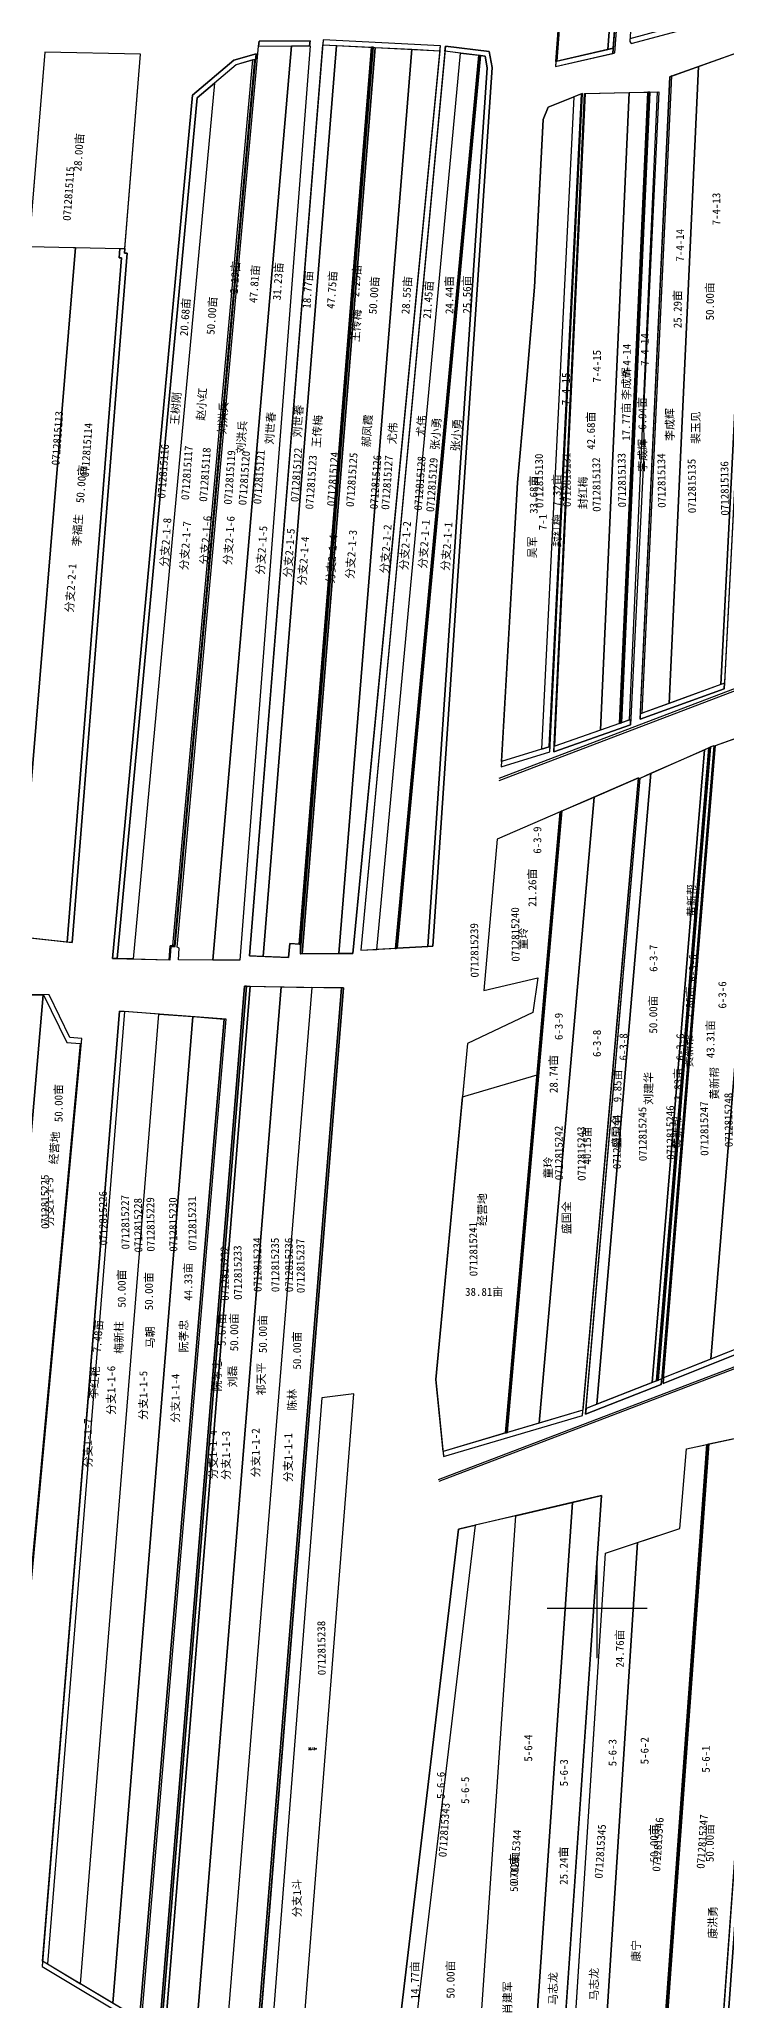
# Model space of a CAD drawing. Extents: x 541061 to 546490, y 4985742 to 4991358.
# Drawn here: x 542442 to 543130, y 4987646 to 4989607 of the extents above; entities that cross this region are included whole.
import ezdxf
from ezdxf.enums import TextEntityAlignment as Align

# ---------------------------------------------------------------- set-up
doc = ezdxf.new("R2010")
doc.units = 0
doc.header["$LTSCALE"] = 10
for name, color, linetype in [('2020.3.23画地', 7, 'CONTINUOUS'), ('2021年新职工', 7, 'CONTINUOUS'), ('2022年', 7, 'CONTINUOUS'), ('4-5', 7, 'CONTINUOUS'), ('TK', 7, 'CONTINUOUS'), ('ZDH', 1, 'CONTINUOUS'), ('地块名称', 7, 'CONTINUOUS'), ('地籍号', 7, 'CONTINUOUS'), ('承包户', 7, 'CONTINUOUS'), ('测地框', 7, 'CONTINUOUS'), ('经营地', 1, 'CONTINUOUS'), ('经营地面积', 5, 'CONTINUOUS'), ('路林渠', 7, 'CONTINUOUS'), ('身份地', 1, 'CONTINUOUS'), ('身份地面积', 7, 'CONTINUOUS'), ('退界出水桩', 7, 'CONTINUOUS'), ('退界渠道', 7, 'CONTINUOUS')]:
    doc.layers.add(name, color=color, linetype=linetype)
doc.styles.add('HZ', font='rs.shx', dxfattribs={"width": 0.8, "bigfont": 'hztxt.shx'})
doc.styles.add('宋体', font='')
doc.styles.get('宋体').set_extended_font_data('SimSun')

msp = doc.modelspace()

# ---------------------------------------------------------------- linework, layer by layer
at = {"layer": '2020.3.23画地', "color": 3, "linetype": 'Continuous', "flags": 128}
for points in [[(542814.7, 4989597.3), (542741.7, 4988693.4), (542704.8, 4988693.1), (542778, 4989599.2)], [(542515.6, 4987644), (542483.1, 4987663.4), (542561.6, 4988632.8), (542595.4, 4988630.2)]]:
    msp.add_lwpolyline(points, close=True, dxfattribs=at)
at = {"layer": '2021年新职工', "color": 1, "linetype": 'Continuous', "flags": 128}
msp.add_lwpolyline([(543010.7, 4989597.1), (543016.1, 4989598.3), (543067.1, 4990271.8), (543061.6, 4990269.5)], close=True, dxfattribs=at)
at = {"layer": '2022年', "color": 4, "linetype": 'Continuous', "flags": 128}
for points in [[(543101.6, 4989580.2), (543156.5, 4989599.7), (543123.8, 4988962.1), (543072.2, 4988943.4)], [(543072.2, 4988943.4), (543045.3, 4988933.6), (543074.7, 4989570.6), (543101.6, 4989580.2)]]:
    msp.add_lwpolyline(points, close=True, dxfattribs=at)
at = {"layer": '2022年', "color": 4, "linetype": 'Continuous'}
for points in [[(543156.5, 4989599.7), (543160.2, 4989601), (543127.5, 4988963.5), (543123.8, 4988962.1)], [(543032, 4989554.1), (543050.7, 4989554.4), (543022.4, 4988923.3), (543003.5, 4988916.6)], [(543052.7, 4989554.5), (543060.1, 4989554.6), (543032, 4988926.7), (543024.5, 4988924)], [(542918.8, 4988131.3), (542975.6, 4988144.6), (542934.4, 4987549.7), (542877.4, 4987531.8)]]:
    msp.add_lwpolyline(points, close=True, dxfattribs=at)
at = {"layer": '4-5', "color": 2, "linetype": 'Continuous', "flags": 128}
msp.add_lwpolyline([(542946.2, 4989527), (542951.2, 4989539.5), (542976.8, 4989549.6), (542944.5, 4988897.7), (542904.3, 4988885.4), (542920.4, 4989164.3), (542929.8, 4989268.2), (542937.5, 4989359.6), (542941.8, 4989443.3), (542946.2, 4989527)], close=True, dxfattribs=at)
at = {"layer": 'TK', "linetype": 'Continuous'}
for p, q in [((543000, 4987988.8), (543000, 4988088.8)), ((542950, 4988038.8), (543050, 4988038.8))]:
    msp.add_line(p, q, dxfattribs=at)
at = {"layer": '测地框', "linetype": 'Continuous', "flags": 128}
for points, elevation in [([(542958.4, 4989638.3), (542962.8, 4989638.1), (542958.4, 4989580), (543017.8, 4989593.6), (543069.2, 4990272.6), (543013.7, 4990249.8)], 282.6), ([(543032.7, 4989605.2), (543034.1, 4989603.1), (543085.6, 4989616.9), (543129.5, 4990219.9), (543073.8, 4990230.6)], 282.7), ([(542374.6, 4988715.2), (542474.9, 4988704.3), (542529.7, 4989393.5), (542527.2, 4989393.6), (542543.2, 4989592.3), (542447.4, 4989594.3)], 283), ([(542652.2, 4988691), (542691.4, 4988689.5), (542692.7, 4988703.5), (542702.9, 4988702.7), (542702.8, 4988693.1), (542755.6, 4988693.5), (542843.2, 4989600.9), (542726.1, 4989606.8)], 282.8), ([(542763.5, 4988696.6), (542835.7, 4988700.6), (542895.2, 4989579), (542892.1, 4989595), (542848.2, 4989600.5)], 283), ([(543072.7, 4989569.9), (543160.2, 4989601), (543127.2, 4988958), (543043, 4988927.5)], 283.2), ([(542515.1, 4988688.4), (542572.7, 4988687.1), (542573.7, 4988700.1), (542578, 4988700.4), (542658.9, 4989592.8), (542636.6, 4989586.3), (542595.3, 4989551.4)], 282.9), ([(542987.5, 4989553.2), (543061.7, 4989554.7), (543046.4, 4989236), (543046.8, 4989192.6), (543033.4, 4988921.9), (542956.7, 4988894.8)], 283.1), ([(542946.2, 4989527), (542937.5, 4989359.6), (542929.8, 4989268.2), (542920.4, 4989164.3), (542904, 4988880), (542952.8, 4988895.1), (542985.4, 4989553), (542951.2, 4989539.5)], 283.1), ([(543118.4, 4988901.2), (543220.5, 4988937.8), (543214.1, 4988866.6), (543215.1, 4988866.6), (543207.9, 4988795.2), (543210.4, 4988794.3), (543173, 4988306), (543066.1, 4988263.5)], 283.6), ([(543043, 4988868.7), (543116.9, 4988901.2), (543064.2, 4988262.6), (542988.5, 4988232.9)], 283.8), ([(542900, 4988807.5), (542886.8, 4988656.3), (542940.6, 4988668.9), (542935.8, 4988634.2), (542870.5, 4988603.3), (542838.8, 4988267.4), (542846.5, 4988190.4), (542985.3, 4988231.5), (543041.4, 4988869)], 283.5), ([(542484.4, 4988608.4), (542472.5, 4988609.2), (542451.7, 4988652), (542284.2, 4988652.5), (542213.4, 4987835.9), (542403.7, 4987738.2)], 283.1), ([(542656.5, 4987541), (542560.9, 4987601.7), (542647.2, 4988660.8), (542746.3, 4988659)], 284.1), ([(542628.8, 4988627.6), (542522, 4988635.8), (542444.7, 4987680.6), (542543.7, 4987621.3)], 282.6), ([(542669.7, 4987550.3), (542700.9, 4987548.8), (542756.5, 4988253.2), (542724.6, 4988249.1)], 284.2), ([(543008.5, 4988093.8), (543082.7, 4988118.4), (543089.6, 4988198.3), (543173.6, 4988216.2), (543130.2, 4987616.4), (542974.2, 4987561.9)], 283.6), ([(542787.8, 4987498.5), (542963, 4987553.4), (543004.4, 4988151.4), (542861.5, 4988117.8)], 284.1)]:
    msp.add_lwpolyline(points, close=True, dxfattribs=dict(at, elevation=elevation))
at = {"layer": '测地框', "color": 7, "linetype": 'Continuous', "elevation": 282.8, "flags": 128}
msp.add_lwpolyline([(542661.8, 4989605.5), (542712.8, 4989605.6), (542712.4, 4989600.6), (542713, 4989600.6), (542642.5, 4988686.7), (542581.1, 4988686.9), (542582, 4988698.8), (542579.9, 4988699.7), (542661.4, 4989600.5)], close=True, dxfattribs=at)
at = {"layer": '测地框', "color": 7, "linetype": 'Continuous', "flags": 128}
msp.add_lwpolyline([(542985.4, 4989553), (542951.2, 4989539.5), (542946.2, 4989527), (542937.5, 4989359.6), (542929.8, 4989268.2), (542920.4, 4989164.3), (542904, 4988880), (542952.8, 4988895.1)], close=True, dxfattribs=at)
at = {"layer": '经营地', "color": 1, "linetype": 'Continuous'}
for p, q in [((543110, 4988202.6, 283.6), (543066.3, 4987599.4, 283.6)), ((543112, 4988203.1, 283.6), (543068.3, 4987600.1, 283.6)), ((543004.4, 4988151.4, 284.1), (542963.4, 4987558.7, 284.1))]:
    msp.add_line(p, q, dxfattribs=at)
at = {"layer": '经营地', "color": 5, "linetype": 'Continuous', "flags": 128}
for points in [[(542543.2, 4989592.3), (542447.4, 4989594.3), (542431.3, 4989400.2), (542432.3, 4989400.2), (542475.7, 4989399.3), (542478, 4989399.3), (542522.5, 4989398.3), (542527.6, 4989398.2)], [(542445.9, 4988652), (542446.2, 4988652), (542469.3, 4988604.4), (542482.7, 4988603.5), (542402.9, 4987744.3), (542368.7, 4987761.8)], [(542756.5, 4988253.2), (542724.6, 4988249.1), (542669.7, 4987550.3), (542700.9, 4987548.8)], [(542918.8, 4988131.3), (542878, 4988121.7), (542805.1, 4987509.2), (542877.4, 4987531.8)], [(542805.1, 4987509.2), (542788.4, 4987504), (542861.5, 4988117.8), (542878, 4988121.7)]]:
    msp.add_lwpolyline(points, close=True, dxfattribs=at)
at = {"layer": '经营地', "color": 2, "linetype": 'Continuous'}
msp.add_lwpolyline([(542865.5, 4988550.2), (542940, 4988572.2), (542908.5, 4988214), (542846, 4988195.5), (542838.8, 4988267.4)], close=True, dxfattribs=at)
at = {"layer": '路林渠', "color": 1, "linetype": 'Continuous'}
for p, q in [((543043, 4988927.5, 283.2), (543127.2, 4988958, 283.2)), ((543043, 4988927.5, 283.2), (543127.2, 4988958, 283.2)), ((542956.7, 4988894.8, 283.1), (543033.4, 4988921.9, 283.1)), ((542956.7, 4988894.8, 283.1), (543033.4, 4988921.9, 283.1)), ((542904, 4988880, 283.1), (542952.8, 4988895.1, 283.1)), ((542904, 4988880, 283.1), (542952.8, 4988895.1, 283.1))]:
    msp.add_line(p, q, dxfattribs=at)
at = {"layer": '路林渠', "color": 3, "linetype": 'Continuous', "flags": 128}
msp.add_lwpolyline([(542958.8, 4989585.2), (542962.8, 4989638.1), (542958.4, 4989638.3), (543013.7, 4990249.8)], dxfattribs=at)
at = {"layer": '路林渠', "color": 4, "linetype": 'Continuous', "flags": 128}
for points, elevation in [([(542902, 4988868.5), (545486.5, 4989852.3)], 283.5), ([(542902.2, 4988866.4), (545488.1, 4989850.7)], 283.5), ([(543896.8, 4988569.1), (542840.9, 4988167.3)], 283.2), ([(543897.5, 4988567.3), (542841.6, 4988165.5)], 283.2)]:
    msp.add_lwpolyline(points, dxfattribs=dict(at, elevation=elevation))
at = {"layer": '路林渠', "color": 3, "linetype": 'Continuous', "flags": 128}
for points in [[(543080.4, 4989615.5), (543080.8, 4989620.8), (543032.8, 4989607.9), (543032.7, 4989605.2), (543034.1, 4989603.1)], [(543016.1, 4989598.3), (542958.8, 4989585.2), (542958.4, 4989580), (543015.7, 4989593.1)], [(543127.2, 4988958), (543127.5, 4988963.5), (543045.3, 4988933.6), (543045.3, 4988933.7), (543043.3, 4988933), (543043, 4988927.5)], [(543033.4, 4988921.9), (543033.6, 4988927.2), (543031.6, 4988926.5), (543024.5, 4988924), (543023.5, 4988923.7), (543022.4, 4988923.3), (542956.9, 4988900.2), (542956.7, 4988894.8)], [(542952.8, 4988895.1), (542953.1, 4988900.4), (542904.3, 4988885.4), (542904, 4988880)], [(542595.7, 4987585.5), (542595, 4987586), (542565.2, 4987604.9), (542564.5, 4987605.3), (542563.3, 4987606.1), (542561.3, 4987607.2), (542560.9, 4987601.7), (542656.5, 4987541), (542746.3, 4988659), (542744.3, 4988659), (542655, 4987547.8), (542625.6, 4987566.5), (542624.9, 4987566.9)], [(542649.2, 4988660.7), (542647.2, 4988660.8), (542561.3, 4987607.2), (542563.3, 4987606.1)], [(542628.8, 4988627.6), (542626.8, 4988627.8), (542542.3, 4987628), (542512.5, 4987645.8), (542445.1, 4987686.1), (542444.7, 4987680.6), (542543.7, 4987621.3)], [(543173, 4988306), (543173.4, 4988311.6), (543066.5, 4988269), (543066.1, 4988263.5)], [(543064.2, 4988262.6), (543064.7, 4988268.2), (542989, 4988238.4), (542988.5, 4988232.9)], [(542985.3, 4988231.5), (542985.8, 4988236.8), (542846, 4988195.5), (542846.5, 4988190.4)]]:
    msp.add_lwpolyline(points, close=True, dxfattribs=at)
at = {"layer": '路林渠', "color": 3, "linetype": 'Continuous', "elevation": 282.8, "flags": 128}
for points in [[(542661.8, 4989605.5), (542661.4, 4989600.5), (542712.4, 4989600.6), (542712.8, 4989605.6), (542661.8, 4989605.5)], [(542726.1, 4989606.8), (542725.7, 4989601.8), (542842.7, 4989595.9), (542843.2, 4989600.9), (542726.1, 4989606.8)]]:
    msp.add_lwpolyline(points, dxfattribs=at)
at = {"layer": '路林渠', "color": 3, "linetype": 'Continuous', "flags": 128}
for points, elevation in [([(542835.7, 4988700.6), (542830.7, 4988700.3), (542890.2, 4989578.7), (542887.9, 4989590.5), (542847.7, 4989595.5), (542848.2, 4989600.5), (542892.1, 4989595), (542895.2, 4989579)], 283), ([(542519.9, 4988688.3), (542515.1, 4988688.4), (542595.3, 4989551.4), (542636.6, 4989586.3), (542658.9, 4989592.8), (542658.5, 4989587.5), (542639, 4989581.8), (542599.9, 4989548.7)], 282.9), ([(542524.3, 4989388.7), (542521.8, 4989388.7), (542522.5, 4989398.3), (542527.6, 4989398.2), (542527.2, 4989393.6), (542529.7, 4989393.5), (542474.9, 4988704.3), (542469.9, 4988704.8)], 283), ([(543125, 4987614.6), (543130.2, 4987616.4), (543173.6, 4988216.2), (543168.5, 4988215.1)], 283.6)]:
    msp.add_lwpolyline(points, close=True, dxfattribs=dict(at, elevation=elevation))
at = {"layer": '路林渠', "color": 1, "linetype": 'Continuous', "flags": 128}
msp.add_lwpolyline([(542952.8, 4988895.1), (542953.1, 4988900.4), (542904.3, 4988885.4), (542904, 4988880)], close=True, dxfattribs=at)
msp.add_lwpolyline([(542952.8, 4988895.1), (542953.1, 4988900.4), (542904.3, 4988885.4), (542904, 4988880)], close=True, dxfattribs=at)
at = {"layer": '身份地', "color": 1, "linetype": 'Continuous', "flags": 128}
for points in [[(542959.8, 4989585.4), (543010.7, 4989597.1), (543061.6, 4990269.5), (543014.7, 4990250.2), (542959.5, 4989639.3), (542963.8, 4989639), (542959.8, 4989585.4)], [(542694.2, 4989600.6), (542615.7, 4988686.8), (542581.1, 4988686.9), (542582, 4988698.8), (542579.9, 4988699.7), (542661.4, 4989600.5)], [(542713, 4989600.6), (542642.5, 4988686.7), (542615.7, 4988686.8), (542694.2, 4989600.6)], [(542704.8, 4988693.1), (542703.2, 4988693.1), (542776.3, 4989599.3), (542778, 4989599.2)], [(542755.6, 4988693.5), (542741.7, 4988693.4), (542814.7, 4989597.3), (542842.7, 4989595.9)], [(542863.5, 4989593.5), (542847.7, 4989595.5), (542763.5, 4988696.6), (542777.5, 4988697.3), (542779.6, 4988697.5)], [(542799.9, 4988698.6), (542830.7, 4988700.3), (542890.2, 4989578.7), (542887.9, 4989590.5), (542883.4, 4989591)], [(542984.4, 4989552.6), (542976.8, 4989549.6), (542944.5, 4988897.7), (542952.1, 4988900.1)], [(542421, 4988710.1), (542375.6, 4988715.1), (542432.3, 4989400.2), (542475.7, 4989399.3), (542478, 4989399.3)], [(543170.4, 4988310.4), (543113.8, 4988287.9), (543165.6, 4988918.1), (543218.3, 4988937.1)], [(543113.8, 4988287.9), (543066.5, 4988269), (543118.4, 4988901.2), (543165.6, 4988918.1)], [(543055.3, 4988264.5), (542999.7, 4988242.7), (543053.8, 4988873.5), (543107.5, 4988897)], [(542999.7, 4988242.7), (542989, 4988238.4), (543043, 4988868.7), (543053.8, 4988873.5)], [(542942.1, 4988223.9), (542910.5, 4988214.6), (542965.2, 4988835.8), (542997.1, 4988849.7)], [(542963.1, 4988834.9), (542900, 4988807.5), (542886.8, 4988656.3), (542940.6, 4988668.9), (542935.8, 4988634.2), (542870.5, 4988603.3), (542865.5, 4988550.2), (542940, 4988572.2)], [(542566.7, 4987603.9), (542563.3, 4987606.1), (542649.2, 4988660.7), (542652.8, 4988660.7)], [(542596.4, 4987585.1), (542566.7, 4987603.9), (542652.8, 4988660.7), (542684, 4988660.1)], [(542625.6, 4987566.5), (542596.4, 4987585.1), (542684, 4988660.1), (542714.7, 4988659.5)], [(542450, 4987683.2), (542445.1, 4987686.1), (542522, 4988635.8), (542527.1, 4988635.4)], [(542561.6, 4988632.8), (542527.1, 4988635.4), (542450, 4987683.2), (542483.1, 4987663.4)]]:
    msp.add_lwpolyline(points, close=True, dxfattribs=at)
for points in [[(542959.8, 4989585.4), (542963.8, 4989639), (542959.5, 4989639.3), (543014.7, 4990250.2)], [(542984.4, 4989552.6), (542952.1, 4988900.1)], [(542984.4, 4989552.6), (542952.1, 4988900.1)], [(542957.9, 4988900.5), (542988.5, 4989553.2)]]:
    msp.add_lwpolyline(points, dxfattribs=at)
for points, elevation in [([(542739.4, 4989601.1), (542665.8, 4988690.5), (542652.2, 4988691), (542725.7, 4989601.8)], 282.8), ([(542774.3, 4989599.4), (542701.9, 4988702.7), (542692.7, 4988703.5), (542691.4, 4988689.5), (542665.8, 4988690.5), (542739.4, 4989601.1)], 282.8), ([(542655.7, 4989586.7), (542643.3, 4989583), (542639, 4989581.8), (542639, 4989581.8), (542617.1, 4989563.3), (542535.7, 4988687.9), (542560, 4988687.4), (542571.7, 4988687.1), (542572.8, 4988701), (542575.4, 4988701.2)], 282.9), ([(542657.4, 4989587.1), (542577.1, 4988701.4), (542575.4, 4988701.2), (542655.7, 4989586.7)], 282.9), ([(542535.7, 4988687.9), (542519.9, 4988688.3), (542599.9, 4989548.7), (542617.1, 4989563.3)], 282.9), ([(542655, 4987547.8), (542744.3, 4988659), (542714.7, 4988659.5), (542625.6, 4987566.5)], 284.1)]:
    msp.add_lwpolyline(points, close=True, dxfattribs=dict(at, elevation=elevation))
at = {"layer": '身份地', "color": 1, "linetype": 'Continuous'}
for points in [[(542863.5, 4989593.5), (542881.5, 4989591.3), (542797.9, 4988698.5), (542779.6, 4988697.5)], [(543074.7, 4989570.6), (543156.5, 4989599.7), (543123.8, 4988962.1), (543045.3, 4988933.6)], [(542883.4, 4989591), (542887.9, 4989590.5), (542890.2, 4989578.7), (542830.7, 4988700.3), (542799.9, 4988698.6)], [(542988.5, 4989553.2), (543032, 4989554.1), (543003.5, 4988916.6), (542957.9, 4988900.5)], [(543050.7, 4989554.4), (543051.7, 4989554.5), (543023.5, 4988923.7), (543022.4, 4988923.3)], [(543051.7, 4989554.5), (543052.7, 4989554.5), (543024.5, 4988924), (543023.5, 4988923.7)], [(542478, 4989399.3), (542522.5, 4989398.3), (542521.8, 4989388.7), (542524.3, 4989388.7), (542469.9, 4988704.8), (542421, 4988710.1)], [(543107.5, 4988897), (543111.7, 4988898.9), (543059.5, 4988266.1), (543055.3, 4988264.5)], [(543113.8, 4988899.8), (543116.9, 4988901.2), (543064.7, 4988268.2), (543061.6, 4988266.9)], [(542997.1, 4988849.7), (543041.4, 4988869), (542985.8, 4988236.8), (542942.1, 4988223.9)], [(542428.3, 4988652), (542445.9, 4988652), (542368.7, 4987761.8), (542351.9, 4987770.4)], [(542595.4, 4988630.2), (542626.8, 4988627.8), (542542.3, 4987628), (542515.6, 4987644)], [(543089.6, 4988198.3), (543110, 4988202.6), (543066.3, 4987599.4), (543006.6, 4987578.6), (543040.6, 4988104.4), (543082.7, 4988118.4)], [(543112, 4988203.1), (543168.5, 4988215.1), (543125.4, 4987620.1), (543068.3, 4987600.1)], [(542975.6, 4988144.6), (543004.4, 4988151.4), (542963.4, 4987558.7), (542934.4, 4987549.7)], [(543008.5, 4988093.8), (543040.6, 4988104.4), (543006.6, 4987578.6), (542974.5, 4987567.3)]]:
    msp.add_lwpolyline(points, close=True, dxfattribs=at)
at = {"layer": '身份地', "color": 4, "linetype": 'Continuous', "elevation": 282.9, "flags": 128}
msp.add_lwpolyline([(542657.4, 4989587.1), (542577.1, 4988701.4)], dxfattribs=at)
at = {"layer": '退界出水桩', "color": 2, "linetype": 'Continuous'}
for p, q in [((542701.9, 4988702.7, 282.8), (542774.3, 4989599.4, 282.8)), ((542774.3, 4989599.4, 282.8), (542701.9, 4988702.7, 282.8)), ((542774.3, 4989599.4, 282.8), (542701.9, 4988702.7, 282.8)), ((542702.9, 4988702.7, 282.8), (542775.3, 4989599.3, 282.8)), ((542703.2, 4988693.1, 282.8), (542776.3, 4989599.3, 282.8)), ((542725.7, 4989601.8, 282.8), (542774.3, 4989599.4, 282.8)), ((542657.4, 4989587.1, 282.9), (542577.1, 4988701.4, 282.9)), ((542881.5, 4989591.3, 283), (542797.9, 4988698.5, 283)), ((542881.5, 4989591.3, 283), (542797.9, 4988698.5, 283)), ((542882.4, 4989591.2, 283), (542798.9, 4988698.5, 283)), ((542883.4, 4989591, 283), (542799.9, 4988698.6, 283)), ((542799.9, 4988698.6, 283), (542883.4, 4989591, 283)), ((543050.7, 4989554.4, 283.1), (543022.4, 4988923.3, 283.1)), ((543050.7, 4989554.4, 283.1), (543022.4, 4988923.3, 283.1)), ((543051.7, 4989554.5, 283.1), (543023.5, 4988923.7, 283.1)), ((543051.7, 4989554.5, 283.1), (543023.5, 4988923.7, 283.1)), ((543052.7, 4989554.5, 283.1), (543024.5, 4988924, 283.1)), ((543052.7, 4989554.5, 283.1), (543024.5, 4988924, 283.1)), ((543059.5, 4988266.1, 283.8), (543111.7, 4988898.9, 283.8)), ((543060.5, 4988266.5, 283.8), (543112.8, 4988899.3, 283.8)), ((543061.6, 4988266.9, 283.8), (543113.8, 4988899.8, 283.8)), ((542908.5, 4988214, 283.5), (542963.1, 4988834.9, 283.5)), ((542909.5, 4988214.3, 283.5), (542964.1, 4988835.4, 283.5)), ((542910.5, 4988214.6, 283.5), (542965.2, 4988835.8, 283.5)), ((542572.8, 4988701, 282.9), (542571.7, 4988687.1, 282.9)), ((542577.1, 4988701.4, 282.9), (542572.8, 4988701, 282.9)), ((542655, 4987547.8, 284.1), (542744.3, 4988659, 284.1)), ((542656.5, 4987541, 284.1), (542746.3, 4988659, 284.1)), ((542542.3, 4987628, 282.6), (542626.8, 4988627.8, 282.6)), ((542543.7, 4987621.3, 282.6), (542628.8, 4988627.6, 282.6)), ((543111, 4988202.9, 283.6), (543067.3, 4987599.8, 283.6))]:
    msp.add_line(p, q, dxfattribs=at)
at = {"layer": '退界出水桩', "color": 2, "linetype": 'Continuous', "flags": 128}
for points in [[(542775.3, 4989599.3), (542774.3, 4989599.4), (542701.9, 4988702.7), (542702.9, 4988702.7)], [(542776.3, 4989599.3), (542775.3, 4989599.3), (542702.9, 4988702.7), (542702.8, 4988693.1), (542703.2, 4988693.1)], [(542882.4, 4989591.2), (542881.5, 4989591.3), (542797.9, 4988698.5), (542798.9, 4988698.5)], [(542883.4, 4989591), (542882.4, 4989591.2), (542798.9, 4988698.5), (542799.9, 4988698.6)], [(543051.7, 4989554.5), (543050.7, 4989554.4), (543022.4, 4988923.3), (543023.5, 4988923.7)], [(543052.7, 4989554.5), (543051.7, 4989554.5), (543023.5, 4988923.7), (543024.5, 4988924)], [(543074.7, 4989570.6), (543072.7, 4989569.9), (543043.3, 4988933), (543045.3, 4988933.7)], [(543112.8, 4988899.3), (543111.7, 4988898.9), (543059.5, 4988266.1), (543060.5, 4988266.5)], [(543113.8, 4988899.8), (543112.8, 4988899.3), (543060.5, 4988266.5), (543061.6, 4988266.9)], [(542964.1, 4988835.4), (542963.1, 4988834.9), (542908.5, 4988214), (542909.5, 4988214.3)], [(542965.2, 4988835.8), (542964.1, 4988835.4), (542909.5, 4988214.3), (542910.5, 4988214.6)]]:
    msp.add_lwpolyline(points, close=True, dxfattribs=at)
for points, elevation in [([(542571.7, 4988687.1), (542572.8, 4988701), (542577.1, 4988701.4), (542657.4, 4989587.1)], 282.9), ([(542572.7, 4988687.1), (542573.7, 4988700.1), (542578, 4988700.4), (542658.9, 4989592.8)], 282.9), ([(542647.2, 4988660.8), (542560.9, 4987601.7)], 284.1), ([(542649.2, 4988660.7), (542563.3, 4987606.1)], 284.1)]:
    msp.add_lwpolyline(points, dxfattribs=dict(at, elevation=elevation))
at = {"layer": '退界出水桩', "color": 2, "linetype": 'Continuous', "elevation": 283.6, "flags": 128}
msp.add_lwpolyline([(543068.3, 4987600.1), (543066.3, 4987599.4), (543110, 4988202.6), (543112, 4988203.1)], close=True, dxfattribs=at)
at = {"layer": '退界渠道', "color": 5, "linetype": 'Continuous', "flags": 128}
msp.add_lwpolyline([(543069.2, 4990272.6), (543067.1, 4990271.8), (543015.7, 4989593.1), (543017.8, 4989593.6)], close=True, dxfattribs=at)

# ---------------------------------------------------------------- texts
at = {"layer": '2020.3.23画地', "color": 3, "linetype": 'Continuous', "style": '宋体'}
for s, rotation, p in [('50.00亩', 86, (542776.4, 4989351.5)), ('郝凤霞', 86, (542769.8, 4989215.9)), ('50.00亩', 90, (542551.3, 4988355.8)), ('马朝', 90, (542552.7, 4988309.6))]:
    msp.add_text(s, height=8, rotation=rotation, dxfattribs=at).set_placement(p, align=Align.MIDDLE)
at = {"layer": '2022年', "color": 4, "linetype": 'Continuous', "style": '宋体'}
for s, p in [('李成辉', (543029.3, 4989263)), ('6.94亩', (543045, 4989233.3, 848.2)), ('李成辉', (543072.7, 4989222.2)), ('裴玉见', (543098.6, 4989219.1, 282.4)), ('李成辉', (543045.4, 4989191.3)), ('肖建军', (542910.1, 4987649.4))]:
    msp.add_text(s, height=8, rotation=90, dxfattribs=at).set_placement(p, align=Align.MIDDLE)
at = {"layer": '4-5', "color": 2, "linetype": 'Continuous', "style": '宋体'}
for s, p in [('33.68亩', (542936.3, 4989152, 565.1)), ('吴军', (542935.2, 4989099.4))]:
    msp.add_text(s, height=8, rotation=90, dxfattribs=at).set_placement(p, align=Align.MIDDLE)
msp.add_text('38.81亩', height=8, dxfattribs=at).set_placement((542868, 4988351.1))
at = {"layer": 'ZDH', "color": 1, "linetype": 'Continuous', "style": '宋体'}
msp.add_text('分支1斗', height=8, rotation=90, dxfattribs=at).set_placement((542703.7, 4987729.9, 284.1))
at = {"layer": '地块名称', "color": 0, "linetype": 'Continuous', "style": '宋体'}
for s, rotation, p in [('7-4-13', 90, (543119.4, 4989437.6)), ('7-4-14', 90, (543083, 4989401.4)), ('7-4-14', 90, (543029.7, 4989286.5)), ('7-4-14', 90, (543047.7, 4989297.2, 283.1)), ('7-4-15', 90, (542999.9, 4989280.4)), ('7-4-15', 90, (542968.9, 4989257.8)), ('分支2-1-8', 86, (542568.1, 4989104.4)), ('分支2-1-7', 86, (542587.9, 4989101)), ('分支2-1-6', 86, (542608.1, 4989106.5)), ('分支2-1-6', 86, (542631.6, 4989106.2)), ('分支2-1-2', 86, (542808, 4989101.1)), ('分支2-1-1', 86, (542826.8, 4989102.6)), ('分支2-1-1', 86, (542849.4, 4989100.3)), ('7-1  ', 90, (542945.7, 4989130)), ('7-1  ', 90, (542945.7, 4989130)), ('分支2-1-5', 86, (542664.2, 4989096.5)), ('分支2-1-5', 86, (542691.7, 4989093.8)), ('分支2-1-4', 86, (542706, 4989085.7)), ('分支2-1-4', 86, (542734.3, 4989087.8)), ('分支2-1-3', 86, (542753.9, 4989092.4)), ('分支2-1-2', 86, (542788.5, 4989097.7)), ('分支2-2-1', 86, (542473.2, 4989058.8)), ('6-3-9', 90, (542940.3, 4988806.7)), ('6-3-7', 90, (543056.5, 4988688.6)), ('6-3-6', 90, (543095.9, 4988678.8, 283.8)), ('6-3-6', 90, (543125.4, 4988651.9)), ('6-3-9', 90, (542961.7, 4988620.4)), ('6-3-8', 90, (542999.9, 4988603.5)), ('6-3-8', 90, (543026.4, 4988600)), ('6-3-6', 90, (543083.3, 4988599.8)), ('分支1-1-5', 90, (542451.7, 4988445)), ('分支1-1-6', 90, (542513.6, 4988256.6)), ('分支1-1-5', 90, (542545.7, 4988251.6)), ('分支1-1-4', 90, (542577.8, 4988248.8)), ('分支1-1-7', 90, (542490.2, 4988204.1)), ('分支1-1-4', 90, (542615.6, 4988192.4)), ('分支1-1-3', 90, (542628.4, 4988191.6)), ('分支1-1-2', 90, (542658.1, 4988194.2)), ('分支1-1-1', 90, (542690.7, 4988189.4)), ('5-6-4', 90, (542931.2, 4987899)), ('5-6-3', 90, (543015.5, 4987894.4)), ('5-6-2', 90, (543047.6, 4987896.3)), ('5-6-3', 90, (542966.9, 4987874.3)), ('5-6-1', 90, (543108.9, 4987888)), ('5-6-6', 90, (542843.7, 4987861.7)), ('5-6-5', 90, (542868.1, 4987856.8))]:
    msp.add_text(s, height=8, rotation=rotation, dxfattribs=at).set_placement(p, align=Align.MIDDLE)
at = {"layer": '地籍号', "color": 1, "linetype": 'Continuous', "style": '宋体'}
for s, rotation, p in [('0712815115', 86, (542471.2, 4989453)), ('0712815113', 86, (542460, 4989208.5, 283)), ('0712815114', 86, (542489.3, 4989196.7)), ('0712815116', 86, (542565.9, 4989175.4)), ('0712815117', 86, (542589.6, 4989173.8)), ('0712815118', 86, (542607.7, 4989172.1)), ('0712815119', 86, (542632.4, 4989169.3)), ('0712815120', 86, (542647, 4989168.6)), ('0712815121', 86, (542661.8, 4989169.7)), ('0712815122', 86, (542699.2, 4989171.8)), ('0712815123', 86, (542713.9, 4989164.5)), ('0712815124', 86, (542735.6, 4989167.7)), ('0712815125', 86, (542754.6, 4989166.9)), ('0712815126', 86, (542778.4, 4989164.6)), ('0712815127', 86, (542789.9, 4989164.1)), ('0712815128', 86, (542822.7, 4989163.4)), ('0712815129', 86, (542834.8, 4989161.9)), ('0712815130', 90.5502, (542942.1, 4989165.9)), ('0712815131', 90.5502, (542969.7, 4989166.9)), ('0712815132', 90.5502, (542999.4, 4989162.1)), ('0712815133', 90.5502, (543024.8, 4989166.5)), ('0712815134', 90.5502, (543064.5, 4989166.1)), ('0712815135', 90.5502, (543094.9, 4989160.7)), ('0712815136', 90.5502, (543127.7, 4989158.3)), ('0712815240', 90.5502, (542918.3, 4988712.4)), ('0712815239', 90.5502, (542877.3, 4988696.5)), ('0712815245', 90.5502, (543045.6, 4988512.9)), ('0712815246', 90.5502, (543073.4, 4988514.3)), ('0712815247', 90.5502, (543107.3, 4988518.3)), ('0712815248', 90.5502, (543131.6, 4988526.9)), ('0712815242', 90.5502, (542961.8, 4988493.9)), ('0712815243', 90.5502, (542984.4, 4988493.2)), ('0712815244', 90.5502, (543019.7, 4988504.9)), ('0712815225', 90.5502, (542447.6, 4988445.2)), ('0712815226', 90.5502, (542505.7, 4988428.7)), ('0712815227', 90.5502, (542527.9, 4988424.7)), ('0712815228', 90.5502, (542540.8, 4988421.7)), ('0712815229', 90.5502, (542553.2, 4988422.5)), ('0712815230', 90.5502, (542575.8, 4988422.4)), ('0712815231', 90.5502, (542595, 4988423.4)), ('0712815241', 90.5502, (542876.2, 4988397.8)), ('0712815232', 90.5502, (542627.4, 4988373.4)), ('0712815233', 90.5502, (542640.5, 4988374.3)), ('0712815234', 90.5502, (542660.2, 4988382.2)), ('0712815235', 90.5502, (542677.9, 4988382)), ('0712815236', 90.5502, (542691.7, 4988382)), ('0712815237', 90.5502, (542703.3, 4988381)), ('0712815238', 90.5502, (542724.3, 4987999)), ('0712815343', 86.2603, (542847.1, 4987817.1, 283.2)), ('0712815346', 86.2603, (543061, 4987802.6, 283.2)), ('0712815347', 86.2603, (543105.3, 4987805.5, 283.2)), ('0712815344', 86.2603, (542918.4, 4987790.4, 283.2)), ('0712815345', 86.2603, (543003.3, 4987795.7, 283.2))]:
    msp.add_text(s, height=8, rotation=rotation, dxfattribs=at).set_placement(p, align=Align.MIDDLE)
at = {"layer": '承包户', "color": 1, "linetype": 'Continuous', "style": '宋体'}
for s, rotation, p in [('王传梅', 86, (542758.8, 4989321)), ('赵小红', 86, (542604.2, 4989242.5)), ('刘洪兵', 86, (542625.4, 4989228.8, 282.9)), ('刘世春', 86, (542700.6, 4989225.5)), ('刘洪兵', 86, (542644.2, 4989209.6)), ('刘世春', 86, (542672.7, 4989218.5)), ('王传梅', 86, (542719.8, 4989215.4)), ('尤伟', 86, (542795.2, 4989213.4)), ('尤伟', 86, (542824, 4989220.6)), ('张小勇', 86, (542838.5, 4989213)), ('张小勇', 86, (542859, 4989211.7)), ('封红梅', 90, (542985.6, 4989153.9, 565.5)), ('李福生', 86, (542479.9, 4989116.7)), ('封红梅', 90, (542959.6, 4989116.1, 282.4)), ('黄新帮', 90, (543094.6, 4988746.3)), ('童玲', 90, (542925.7, 4988708.2)), ('黄新帮', 90, (543091.4, 4988595.9)), ('刘建华', 90, (543051.3, 4988558.5)), ('黄新帮', 90, (543117.3, 4988563.6)), ('盛国全', 90, (543019.2, 4988515)), ('黄新帮', 90, (543079.7, 4988514.4, 283.8)), ('童玲', 90, (542950.8, 4988479.2)), ('盛国全', 90, (542969.2, 4988429.2)), ('梅新柱', 90, (542521.3, 4988309.5)), ('阮孝忠', 90, (542586.1, 4988310.9)), ('阮孝忠', 90, (542619.7, 4988271.9)), ('刘磊', 90, (542635, 4988270.5)), ('祁天平', 90, (542663.7, 4988268)), ('陈林', 90, (542694.7, 4988247.2)), ('康洪勇', 90, (543115.5, 4987724.7, 284.1)), ('康宁', 90, (543038.8, 4987696.3, 284.1)), ('马志龙', 90, (542955.7, 4987658.7, 284.1)), ('马志龙', 90, (542996.8, 4987662.9, 284.1))]:
    msp.add_text(s, height=8, rotation=rotation, dxfattribs=at).set_placement(p, align=Align.MIDDLE)
at = {"layer": '经营地', "color": 1, "linetype": 'Continuous', "style": '宋体'}
for s, p in [('王树刚', (542578.2, 4989238.2)), ('7.48亩', (542500.3, 4988310.9))]:
    msp.add_text(s, height=8, rotation=86, dxfattribs=at).set_placement(p, align=Align.MIDDLE)
at = {"layer": '经营地', "color": 5, "linetype": 'Continuous', "style": '宋体'}
for s, rotation, p in [('50.00亩', 90, (542460.9, 4988543.8)), ('经营地', 86, (542456.9, 4988498.9))]:
    msp.add_text(s, height=8, rotation=rotation, dxfattribs=at).set_placement(p, align=Align.MIDDLE)
at = {"layer": '经营地', "color": 2, "linetype": 'Continuous', "style": '宋体'}
msp.add_text('经营地', height=8, rotation=90, dxfattribs=at).set_placement((542884.9, 4988437.3), align=Align.MIDDLE)
at = {"layer": '经营地', "color": 5, "linetype": 'Continuous', "style": 'HZ', "width": 0.8}
msp.add_text('33.13亩', height=2, dxfattribs=at).set_placement((542711, 4987897.3))
at = {"layer": '经营地面积', "color": 5, "linetype": 'Continuous', "style": '宋体'}
for s, rotation, p in [('28.00亩', 86, (542481, 4989494.3)), ('14.77亩', 90, (542817.4, 4987666.8)), ('50.00亩', 90, (542853.1, 4987667.6))]:
    msp.add_text(s, height=8, rotation=rotation, dxfattribs=at).set_placement(p, align=Align.MIDDLE)
at = {"layer": '经营地面积', "color": 1, "linetype": 'Continuous', "style": '宋体'}
msp.add_text('20.68亩', height=8, rotation=86, dxfattribs=at).set_placement((542587.5, 4989329.6), align=Align.MIDDLE)
at = {"layer": '身份地', "color": 1, "linetype": 'Continuous', "style": '宋体'}
msp.add_text('李红艳', height=8, rotation=86, dxfattribs=at).set_placement((542496.7, 4988264.5), align=Align.MIDDLE)
at = {"layer": '身份地面积', "color": 1, "linetype": 'Continuous', "style": '宋体'}
for s, rotation, p in [('2.19亩', 86, (542637.3, 4989369.2)), ('47.81亩', 86, (542656.8, 4989362.8)), ('31.23亩', 86, (542680.4, 4989365.5)), ('2.25亩', 86, (542758.7, 4989365.9)), ('18.77亩', 86, (542710.2, 4989357.1)), ('47.75亩', 86, (542734.4, 4989356.9)), ('28.55亩', 86, (542809.2, 4989351.5)), ('21.45亩', 86, (542830.7, 4989347)), ('24.44亩', 90, (542851.9, 4989351.7)), ('25.56亩', 90, (542869.4, 4989352.1)), ('50.00亩', 86, (542614.2, 4989331)), ('25.29亩', 90, (543080.3, 4989337.5, 565.1)), ('17.77亩', 90, (543028.8, 4989225, 565.1)), ('42.68亩', 90, (542993.6, 4989216, 565.1)), ('50.00亩', 86, (542483.6, 4989162.7)), ('7.32亩', 90, (542959.4, 4989156.2, 565.1)), ('44.33亩', 90, (542590.6, 4988365.2)), ('50.00亩', 90, (542524, 4988358.4)), ('5.67亩', 90, (542624.2, 4988317.3)), ('50.00亩', 90, (542636.6, 4988314.8)), ('50.00亩', 90, (542665.3, 4988312.9)), ('50.00亩', 90, (542699.5, 4988296.5)), ('24.76亩', 90, (543022.5, 4987998.5)), ('50.00亩', 90, (543056.7, 4987803.7)), ('50.00亩', 90, (543112.5, 4987804.1)), ('50.00亩', 90, (542916.6, 4987774.3)), ('25.24亩', 90, (542966.3, 4987781.4))]:
    msp.add_text(s, height=8, rotation=rotation, dxfattribs=at).set_placement(p, align=Align.MIDDLE)
for s, p in [('50.00亩', (543116.9, 4989326.3)), ('21.26亩', (542939.2, 4988740.1)), ('2.86亩', (543096.8, 4988627.7)), ('50.00亩', (543060.2, 4988613.3)), ('43.31亩', (543117.5, 4988588.7)), ('28.74亩', (542960.5, 4988553.8)), ('9.85亩', (543024.4, 4988544.6)), ('3.83亩', (543085.1, 4988546.2, 283.8)), ('40.15亩', (542994, 4988482.4))]:
    msp.add_text(s, height=8, rotation=90, dxfattribs=at).set_placement(p)

doc.saveas('drawing.dxf')
